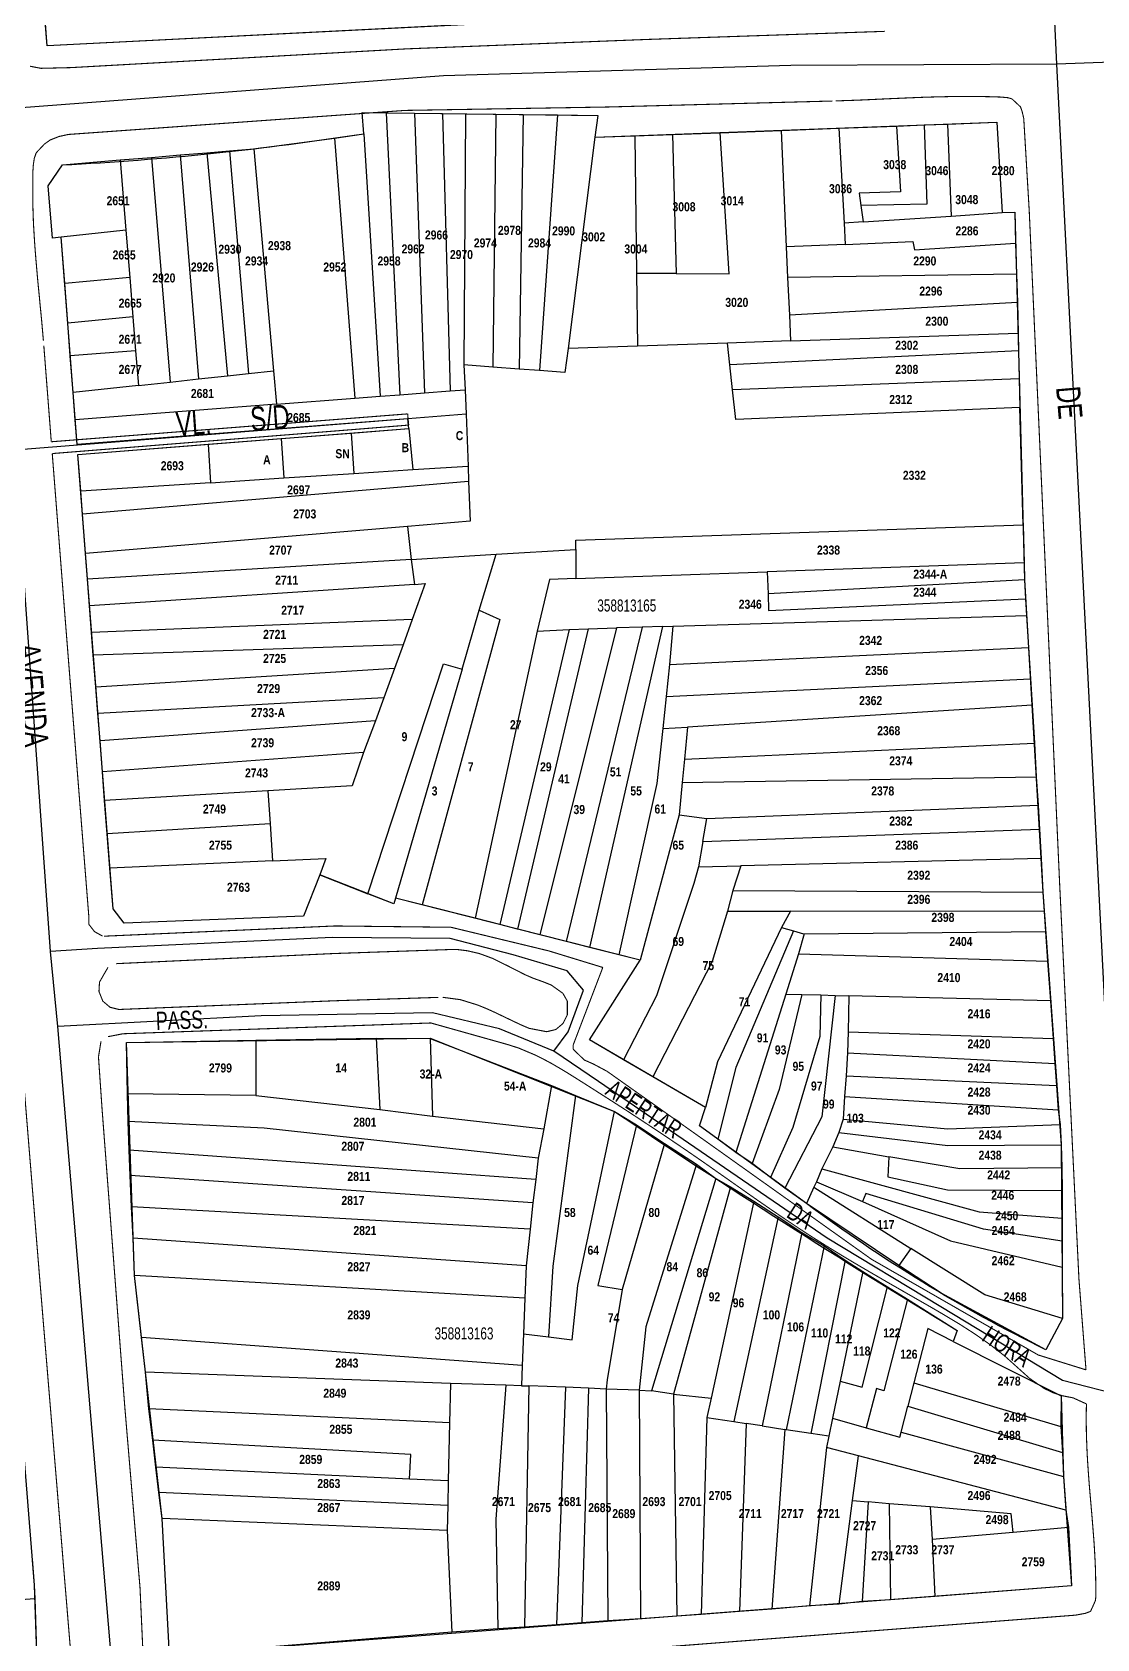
# Model space of a CAD drawing. Extents: x 201676 to 203188, y 4837754 to 4839005.
# Drawn here: x 202621 to 202797.9, y 4838306.4 to 4838573.2 of the extents above; entities that cross this region are included whole.
import ezdxf
from ezdxf.enums import TextEntityAlignment as Align

# ---------------------------------------------------------------- set-up
doc = ezdxf.new("R2010")
doc.units = 0
doc.header["$LTSCALE"] = 1.5
doc.header["$MEASUREMENT"] = 0
for name, color, linetype in [('CD-MALHA-LOTES', 40, 'CONTINUOUS'), ('CD_TXT_QUADRA', 7, 'CONTINUOUS'), ('RU-QUADRAS', 210, 'CONTINUOUS'), ('SV-EIXO-RUA-PAV', 20, 'CONTINUOUS'), ('SV-RUA-PAVIM-S-GUIA-C-GUIA', 7, 'CONTINUOUS'), ('SV-TXT-RUA-N-PAV-S-GUIA-C-GUIA', 7, 'CONTINUOUS'), ('SV-TXT-RUA-PAV-S-GUIA-C-GUIA', 7, 'CONTINUOUS'), ('Th_NmrPort', 7, 'CONTINUOUS')]:
    doc.layers.add(name, color=color, linetype=linetype)
doc.styles.add('ARIAL', font='ARIAL.TTF')
doc.styles.get("Standard").update_dxf_attribs({"font": 'swisscbo.ttf'})

msp = doc.modelspace()

# ---------------------------------------------------------------- linework, layer by layer
at = {"layer": 'CD-MALHA-LOTES', "linetype": 'Continuous'}
for p, q in [((202623.55, 4838570.91), (202619.06, 4838628.12)), ((202707.45, 4838575.17), (202623.55, 4838570.91)), ((202675.88, 4838559.83), (202679.85, 4838559.78)), ((202676.12, 4838556.34), (202675.88, 4838559.83)), ((202679.85, 4838559.78), (202682.1, 4838512.99)), ((202679.85, 4838559.78), (202684.54, 4838559.73)), ((202684.54, 4838559.73), (202686.23, 4838513.3)), ((202684.54, 4838559.73), (202689.22, 4838559.67)), ((202689.22, 4838559.67), (202690.48, 4838513.63)), ((202689.22, 4838559.67), (202693.03, 4838559.63)), ((202693.03, 4838559.63), (202692.78, 4838517.93)), ((202693.03, 4838559.63), (202698.06, 4838559.57)), ((202698.06, 4838559.57), (202697.57, 4838517.58)), ((202698.06, 4838559.57), (202702.63, 4838559.52)), ((202702.63, 4838559.52), (202701.92, 4838517.25)), ((202702.63, 4838559.52), (202708.29, 4838559.45)), ((202708.29, 4838559.45), (202705.35, 4838517)), ((202708.29, 4838559.45), (202714.99, 4838559.37)), ((202714.99, 4838559.37), (202714.52, 4838555.74)), ((202671.25, 4838555.59), (202676.12, 4838556.34)), ((202676.12, 4838556.34), (202678.84, 4838512.73)), ((202727.42, 4838556.22), (202735.36, 4838556.5)), ((202735.36, 4838556.5), (202745.48, 4838556.89)), ((202736.85, 4838533.05), (202735.36, 4838556.5)), ((202745.48, 4838556.89), (202755.05, 4838557.25)), ((202745.48, 4838556.89), (202746.32, 4838537.54)), ((202755.05, 4838557.25), (202764.64, 4838557.61)), ((202755.05, 4838557.25), (202755.91, 4838541.5)), ((202764.64, 4838557.61), (202769.2, 4838557.78)), ((202764.64, 4838557.61), (202765.3, 4838546.67)), ((202769.2, 4838557.78), (202773.11, 4838557.92)), ((202769.2, 4838557.78), (202769.64, 4838544.61)), ((202773.11, 4838557.92), (202781.3, 4838558.23)), ((202773.11, 4838557.92), (202773.72, 4838542.64)), ((202781.3, 4838558.23), (202782.19, 4838543.24)), ((202653.81, 4838553.48), (202657.87, 4838553.83)), ((202657.87, 4838553.83), (202671.25, 4838555.59)), ((202657.87, 4838553.83), (202661.16, 4838516.98)), ((202671.25, 4838555.59), (202674.64, 4838512.41)), ((202714.52, 4838555.74), (202710.1, 4838520.69)), ((202714.52, 4838555.74), (202721.17, 4838555.98)), ((202721.17, 4838555.98), (202727.42, 4838556.22)), ((202721.17, 4838555.98), (202721.45, 4838533.14)), ((202727.42, 4838556.22), (202728.02, 4838533.1)), ((202623.74, 4838547.7), (202626.09, 4838551.16)), ((202626.09, 4838551.16), (202635.68, 4838551.97)), ((202635.68, 4838551.97), (202640.9, 4838552.4)), ((202635.68, 4838551.97), (202636.62, 4838540.29)), ((202640.9, 4838552.4), (202645.64, 4838552.8)), ((202640.9, 4838552.4), (202643.97, 4838515.1)), ((202645.64, 4838552.8), (202650.09, 4838553.17)), ((202645.64, 4838552.8), (202648.66, 4838515.62)), ((202650.09, 4838553.17), (202653.81, 4838553.48)), ((202650.09, 4838553.17), (202653.52, 4838516.15)), ((202653.81, 4838553.48), (202656.98, 4838516.53)), ((202624.43, 4838539.01), (202623.74, 4838547.7)), ((202765.3, 4838546.67), (202758.44, 4838546.44)), ((202758.44, 4838546.44), (202758.72, 4838544.39)), ((202769.64, 4838544.61), (202758.72, 4838544.39)), ((202758.72, 4838544.39), (202759.07, 4838541.7)), ((202773.72, 4838542.64), (202782.19, 4838543.24)), ((202782.19, 4838543.24), (202784.28, 4838543.32)), ((202784.28, 4838543.32), (202784.41, 4838538.15)), ((202636.62, 4838540.29), (202625.86, 4838539.16)), ((202636.62, 4838540.29), (202637.26, 4838532.46)), ((202759.07, 4838541.7), (202755.91, 4838541.5)), ((202755.91, 4838541.5), (202756.09, 4838537.95)), ((202759.07, 4838541.7), (202773.72, 4838542.64)), ((202625.86, 4838539.16), (202624.43, 4838539.01)), ((202626.46, 4838531.44), (202625.86, 4838539.16)), ((202756.09, 4838537.95), (202746.32, 4838537.54)), ((202756.09, 4838537.95), (202767.36, 4838538.43)), ((202767.36, 4838538.43), (202767.59, 4838537.06)), ((202767.59, 4838537.06), (202784.41, 4838538.15)), ((202784.41, 4838538.15), (202784.54, 4838533)), ((202746.32, 4838537.54), (202746.53, 4838532.48)), ((202637.26, 4838532.46), (202626.46, 4838531.44)), ((202637.26, 4838532.46), (202637.78, 4838525.92)), ((202721.45, 4838533.14), (202721.62, 4838521.08)), ((202728.02, 4838533.1), (202721.45, 4838533.14)), ((202728.02, 4838533.1), (202736.85, 4838533.05)), ((202784.54, 4838533), (202746.53, 4838532.48)), ((202746.53, 4838532.48), (202746.83, 4838526.22)), ((202784.54, 4838533), (202784.7, 4838528.29)), ((202626.97, 4838524.87), (202626.46, 4838531.44)), ((202784.7, 4838528.29), (202746.83, 4838526.22)), ((202784.7, 4838528.29), (202784.82, 4838523.22)), ((202637.78, 4838525.92), (202626.97, 4838524.87)), ((202627.39, 4838519.47), (202626.97, 4838524.87)), ((202637.78, 4838525.92), (202638.24, 4838520.3)), ((202746.83, 4838526.22), (202746.99, 4838521.94)), ((202746.99, 4838521.94), (202736.55, 4838521.57)), ((202746.99, 4838521.94), (202784.82, 4838523.22)), ((202784.82, 4838523.22), (202784.88, 4838520.27)), ((202638.24, 4838520.3), (202627.39, 4838519.47)), ((202627.89, 4838513.35), (202627.39, 4838519.47)), ((202638.24, 4838520.3), (202638.73, 4838514.53)), ((202710.1, 4838520.69), (202709.51, 4838516.69)), ((202721.62, 4838521.08), (202710.1, 4838520.69)), ((202736.55, 4838521.57), (202721.62, 4838521.08)), ((202736.94, 4838517.96), (202736.55, 4838521.57)), ((202784.88, 4838520.27), (202736.94, 4838517.96)), ((202784.88, 4838520.27), (202785.01, 4838515.63)), ((202653.52, 4838516.15), (202656.98, 4838516.53)), ((202656.98, 4838516.53), (202661.16, 4838516.98)), ((202661.16, 4838516.98), (202661.65, 4838511.4)), ((202692.78, 4838517.93), (202692.98, 4838513.83)), ((202697.57, 4838517.58), (202692.78, 4838517.93)), ((202701.92, 4838517.25), (202697.57, 4838517.58)), ((202705.35, 4838517), (202701.92, 4838517.25)), ((202709.51, 4838516.69), (202705.35, 4838517)), ((202737.39, 4838513.82), (202736.94, 4838517.96)), ((202638.73, 4838514.53), (202627.89, 4838513.35)), ((202638.73, 4838514.53), (202643.97, 4838515.1)), ((202643.97, 4838515.1), (202648.66, 4838515.62)), ((202648.66, 4838515.62), (202653.52, 4838516.15)), ((202686.23, 4838513.3), (202690.48, 4838513.63)), ((202690.48, 4838513.63), (202692.98, 4838513.83)), ((202692.98, 4838513.83), (202693.15, 4838509.77)), ((202785.01, 4838515.63), (202737.39, 4838513.82)), ((202737.93, 4838508.9), (202737.39, 4838513.82)), ((202785.01, 4838515.63), (202785.13, 4838510.89)), ((202628.21, 4838508.82), (202627.89, 4838513.35)), ((202661.65, 4838511.4), (202628.21, 4838508.82)), ((202661.65, 4838511.4), (202674.64, 4838512.41)), ((202674.64, 4838512.41), (202678.84, 4838512.73)), ((202678.84, 4838512.73), (202682.1, 4838512.99)), ((202682.1, 4838512.99), (202686.23, 4838513.3)), ((202628.52, 4838504.71), (202628.21, 4838508.82)), ((202683.48, 4838509.01), (202628.52, 4838504.71)), ((202693.15, 4838509.77), (202683.48, 4838509.01)), ((202683.64, 4838507.38), (202683.48, 4838509.01)), ((202693.15, 4838509.77), (202693.46, 4838501.15)), ((202785.13, 4838510.89), (202737.93, 4838508.9)), ((202785.65, 4838491.4), (202785.13, 4838510.89)), ((202650.29, 4838504.77), (202662.4, 4838505.72)), ((202662.4, 4838505.72), (202674.06, 4838506.63)), ((202662.4, 4838505.72), (202662.88, 4838499.17)), ((202674.06, 4838506.63), (202683.64, 4838507.38)), ((202674.06, 4838506.63), (202674.47, 4838499.92)), ((202683.64, 4838507.38), (202684.28, 4838500.56)), ((202628.65, 4838503.09), (202650.29, 4838504.77)), ((202629.12, 4838496.98), (202628.65, 4838503.09)), ((202650.29, 4838504.77), (202650.66, 4838498.38)), ((202674.47, 4838499.92), (202684.28, 4838500.56)), ((202684.28, 4838500.56), (202693.46, 4838501.15)), ((202693.46, 4838501.15), (202693.52, 4838498.56)), ((202650.66, 4838498.38), (202629.12, 4838496.98)), ((202693.52, 4838498.56), (202629.42, 4838493.16)), ((202650.66, 4838498.38), (202662.88, 4838499.17)), ((202662.88, 4838499.17), (202674.47, 4838499.92)), ((202693.52, 4838498.56), (202693.82, 4838492)), ((202629.42, 4838493.16), (202629.12, 4838496.98)), ((202629.93, 4838486.63), (202629.42, 4838493.16)), ((202683.39, 4838491.13), (202629.93, 4838486.63)), ((202693.82, 4838492), (202683.39, 4838491.13)), ((202683.39, 4838491.13), (202684.01, 4838485.63)), ((202711.35, 4838488.84), (202785.65, 4838491.4)), ((202785.65, 4838491.4), (202785.81, 4838485.07)), ((202698.15, 4838486.5), (202711.38, 4838487.31)), ((202711.38, 4838487.31), (202711.35, 4838488.84)), ((202711.38, 4838487.31), (202711.36, 4838482.45)), ((202630.25, 4838482.34), (202629.93, 4838486.63)), ((202684.01, 4838485.63), (202630.25, 4838482.34)), ((202684.01, 4838485.63), (202698.15, 4838486.5)), ((202684.01, 4838485.63), (202684.56, 4838481.47)), ((202695.33, 4838477.21), (202698.15, 4838486.5)), ((202785.81, 4838485.07), (202743.16, 4838483.57)), ((202785.81, 4838485.07), (202785.88, 4838482.26)), ((202630.59, 4838477.93), (202630.25, 4838482.34)), ((202686.36, 4838481.62), (202684.16, 4838475.66)), ((202684.56, 4838481.47), (202686.36, 4838481.62)), ((202707.01, 4838482.3), (202704.96, 4838473.73)), ((202711.36, 4838482.45), (202707.01, 4838482.3)), ((202711.36, 4838482.45), (202743.16, 4838483.57)), ((202743.16, 4838483.57), (202743.29, 4838479.95)), ((202785.88, 4838482.26), (202743.29, 4838479.95)), ((202785.88, 4838482.26), (202786.06, 4838479.1)), ((202684.56, 4838481.47), (202630.59, 4838477.93)), ((202743.29, 4838479.95), (202743.38, 4838477.16)), ((202743.38, 4838477.16), (202786.06, 4838479.1)), ((202786.06, 4838479.1), (202786.24, 4838476.31)), ((202630.89, 4838473.51), (202630.59, 4838477.93)), ((202692.49, 4838467.43), (202695.33, 4838477.21)), ((202695.33, 4838477.21), (202698.75, 4838475.64)), ((202727.48, 4838474.57), (202786.24, 4838476.31)), ((202786.24, 4838476.31), (202786.55, 4838471.04)), ((202684.16, 4838475.66), (202630.89, 4838473.51)), ((202684.16, 4838475.66), (202682.66, 4838471.47)), ((202698.75, 4838475.64), (202685.86, 4838428.28)), ((202704.96, 4838473.73), (202694.66, 4838426.05)), ((202710.24, 4838473.99), (202698.72, 4838425.01)), ((202713.4, 4838474.1), (202701.69, 4838424.26)), ((202704.96, 4838473.73), (202710.24, 4838473.99)), ((202718.12, 4838474.26), (202705.38, 4838423.32)), ((202722.4, 4838474.4), (202709.75, 4838422.21)), ((202710.24, 4838473.99), (202713.4, 4838474.1)), ((202713.4, 4838474.1), (202718.12, 4838474.26)), ((202725.76, 4838474.51), (202713.62, 4838421.22)), ((202722.4, 4838474.4), (202718.12, 4838474.26)), ((202725.76, 4838474.51), (202722.4, 4838474.4)), ((202725.76, 4838474.51), (202727.48, 4838474.57)), ((202727.48, 4838474.57), (202726.9, 4838468.22)), ((202631.21, 4838469.76), (202630.89, 4838473.51)), ((202682.66, 4838471.47), (202631.21, 4838469.76)), ((202682.66, 4838471.47), (202681.22, 4838467.51)), ((202726.9, 4838468.22), (202786.55, 4838471.04)), ((202786.55, 4838471.04), (202786.87, 4838465.83)), ((202631.62, 4838464.42), (202631.21, 4838469.76)), ((202676.8, 4838430.12), (202689.38, 4838468.32)), ((202689.38, 4838468.32), (202692.49, 4838467.43)), ((202681.22, 4838467.51), (202631.62, 4838464.42)), ((202681.22, 4838467.51), (202679.47, 4838462.67)), ((202692.49, 4838467.43), (202681.43, 4838429.4)), ((202726.9, 4838468.22), (202726.36, 4838462.88)), ((202726.36, 4838462.88), (202786.87, 4838465.83)), ((202786.87, 4838465.83), (202787.15, 4838461.46)), ((202631.95, 4838460.05), (202631.62, 4838464.42)), ((202679.47, 4838462.67), (202631.95, 4838460.05)), ((202679.47, 4838462.67), (202678.11, 4838458.86)), ((202726.36, 4838462.88), (202725.83, 4838457.58)), ((202787.15, 4838461.46), (202729.93, 4838457.78)), ((202787.15, 4838461.46), (202787.52, 4838455.12)), ((202632.33, 4838455.51), (202631.95, 4838460.05)), ((202678.11, 4838458.86), (202632.33, 4838455.51)), ((202678.11, 4838458.86), (202676.08, 4838453.59)), ((202725.83, 4838457.58), (202724.82, 4838448.42)), ((202725.83, 4838457.58), (202729.93, 4838457.78)), ((202729.93, 4838457.78), (202729.4, 4838452.47)), ((202632.72, 4838450.38), (202632.33, 4838455.51)), ((202729.4, 4838452.47), (202787.52, 4838455.12)), ((202787.52, 4838455.12), (202787.83, 4838449.56)), ((202676.08, 4838453.59), (202632.72, 4838450.38)), ((202676.08, 4838453.59), (202674.2, 4838448.05)), ((202729.4, 4838452.47), (202729.01, 4838448.58)), ((202633.07, 4838445.62), (202632.72, 4838450.38)), ((202729.01, 4838448.58), (202787.83, 4838449.56)), ((202787.83, 4838449.56), (202788.14, 4838444.82)), ((202660.22, 4838447.2), (202633.07, 4838445.62)), ((202674.2, 4838448.05), (202660.22, 4838447.2)), ((202660.22, 4838447.2), (202660.59, 4838441.72)), ((202724.82, 4838448.42), (202718.5, 4838419.99)), ((202729.01, 4838448.58), (202728.54, 4838443.22)), ((202633.52, 4838440.08), (202633.07, 4838445.62)), ((202733.11, 4838442.61), (202788.14, 4838444.82)), ((202788.14, 4838444.82), (202788.39, 4838440.85)), ((202660.59, 4838441.72), (202633.52, 4838440.08)), ((202660.59, 4838441.72), (202660.99, 4838435.58)), ((202728.54, 4838443.22), (202722.05, 4838419.09)), ((202728.54, 4838443.22), (202733.11, 4838442.61)), ((202732.48, 4838438.82), (202733.11, 4838442.61)), ((202633.93, 4838434.39), (202633.52, 4838440.08)), ((202732.48, 4838438.82), (202788.39, 4838440.85)), ((202788.39, 4838440.85), (202788.67, 4838435.96)), ((202732.48, 4838438.82), (202731.72, 4838434.58)), ((202660.99, 4838435.58), (202633.93, 4838434.39)), ((202634.49, 4838427.6), (202633.93, 4838434.39)), ((202660.99, 4838435.58), (202669.85, 4838435.97)), ((202669.85, 4838435.97), (202668.85, 4838433.26)), ((202731.72, 4838434.58), (202730.94, 4838431.83)), ((202731.72, 4838434.58), (202738.79, 4838434.75)), ((202738.79, 4838434.75), (202737.44, 4838430.66)), ((202788.67, 4838435.96), (202738.79, 4838434.75)), ((202788.67, 4838435.96), (202788.93, 4838430.4)), ((202668.85, 4838433.26), (202666.12, 4838426.42)), ((202668.85, 4838433.26), (202676.8, 4838430.12)), ((202730.94, 4838431.83), (202724.77, 4838413.18)), ((202681.15, 4838428.44), (202676.8, 4838430.12)), ((202681.43, 4838429.4), (202681.15, 4838428.44)), ((202685.86, 4838428.28), (202681.43, 4838429.4)), ((202694.66, 4838426.05), (202685.86, 4838428.28)), ((202737.44, 4838430.66), (202736.54, 4838427.26)), ((202737.44, 4838430.66), (202788.93, 4838430.4)), ((202788.93, 4838430.4), (202789.15, 4838427.17)), ((202636.35, 4838425.22), (202634.49, 4838427.6)), ((202666.12, 4838426.42), (202636.35, 4838425.22)), ((202698.72, 4838425.01), (202694.66, 4838426.05)), ((202736.54, 4838427.26), (202734.03, 4838418.9)), ((202736.54, 4838427.26), (202747.02, 4838427.24)), ((202747.02, 4838427.24), (202745.54, 4838424.51)), ((202789.15, 4838427.17), (202747.02, 4838427.24)), ((202789.15, 4838427.17), (202789.37, 4838423.84)), ((202701.69, 4838424.26), (202698.72, 4838425.01)), ((202705.38, 4838423.32), (202701.69, 4838424.26)), ((202709.75, 4838422.21), (202705.38, 4838423.32)), ((202745.54, 4838424.51), (202734.88, 4838402.2)), ((202747.49, 4838423.96), (202737.92, 4838401.29)), ((202745.54, 4838424.51), (202747.49, 4838423.96)), ((202747.49, 4838423.96), (202749.16, 4838423.49)), ((202749.29, 4838423.46), (202748.35, 4838420.15)), ((202749.16, 4838423.49), (202749.29, 4838423.46)), ((202749.29, 4838423.46), (202789.37, 4838423.84)), ((202789.37, 4838423.84), (202789.7, 4838418.93)), ((202713.62, 4838421.22), (202709.75, 4838422.21)), ((202718.5, 4838419.99), (202713.62, 4838421.22)), ((202713.62, 4838405.86), (202722.05, 4838419.09)), ((202722.05, 4838419.09), (202718.5, 4838419.99)), ((202734.03, 4838418.9), (202724.17, 4838399.73)), ((202748.35, 4838420.15), (202746.23, 4838413.47)), ((202748.35, 4838420.15), (202789.7, 4838418.93)), ((202789.7, 4838418.93), (202790.19, 4838412.34)), ((202724.77, 4838413.18), (202719.3, 4838402.56)), ((202746.23, 4838413.47), (202737.93, 4838387.19)), ((202748.88, 4838413.41), (202745.12, 4838397.63)), ((202746.23, 4838413.47), (202748.88, 4838413.41)), ((202748.88, 4838413.41), (202752.07, 4838413.32)), ((202752.07, 4838413.32), (202751.87, 4838406.44)), ((202752.07, 4838413.32), (202754.46, 4838413.24)), ((202754.46, 4838413.24), (202752.21, 4838393.06)), ((202754.46, 4838413.24), (202756.73, 4838413.2)), ((202756.73, 4838413.2), (202756.58, 4838407.22)), ((202790.19, 4838412.34), (202756.73, 4838413.2)), ((202790.19, 4838412.34), (202790.67, 4838406.1)), ((202756.58, 4838407.22), (202756.5, 4838403.69)), ((202756.58, 4838407.22), (202790.67, 4838406.1)), ((202636.73, 4838405.43), (202658.2, 4838405.8)), ((202636.91, 4838396.93), (202636.73, 4838405.43)), ((202658.2, 4838405.8), (202678.18, 4838406.12)), ((202658.2, 4838405.8), (202658.2, 4838396.6)), ((202678.18, 4838406.12), (202678.78, 4838394.31)), ((202678.18, 4838406.12), (202687.15, 4838406.11)), ((202687.15, 4838406.11), (202687.57, 4838393.22)), ((202687.15, 4838406.11), (202707.3, 4838398.27)), ((202719.3, 4838402.56), (202713.62, 4838405.86)), ((202751.87, 4838406.44), (202747.41, 4838391.34)), ((202790.67, 4838406.1), (202790.9, 4838401.96)), ((202724.17, 4838399.73), (202719.3, 4838402.56)), ((202734.88, 4838402.2), (202732.88, 4838394.66)), ((202756.5, 4838403.69), (202756.24, 4838399.92)), ((202756.5, 4838403.69), (202790.9, 4838401.96)), ((202790.9, 4838401.96), (202791.21, 4838398.29)), ((202732.88, 4838394.66), (202724.17, 4838399.73)), ((202737.92, 4838401.29), (202734.97, 4838389.35)), ((202756.24, 4838399.92), (202756.01, 4838396.46)), ((202756.24, 4838399.92), (202791.21, 4838398.29)), ((202658.2, 4838396.6), (202636.91, 4838396.93)), ((202637.02, 4838392.31), (202636.91, 4838396.93)), ((202658.2, 4838396.6), (202678.78, 4838394.31)), ((202707.3, 4838398.27), (202706.06, 4838391.07)), ((202707.3, 4838398.27), (202711.31, 4838396.63)), ((202711.31, 4838396.63), (202707.55, 4838368.3)), ((202711.31, 4838396.63), (202717.79, 4838393.98)), ((202745.12, 4838397.63), (202740.65, 4838385.31)), ((202756.01, 4838396.46), (202755.76, 4838392.67)), ((202756.01, 4838396.46), (202791.47, 4838394.25)), ((202791.21, 4838398.29), (202791.47, 4838394.25)), ((202678.78, 4838394.31), (202687.57, 4838393.22)), ((202711.67, 4838365.09), (202717.79, 4838393.98)), ((202717.79, 4838393.98), (202721.42, 4838391.74)), ((202731.91, 4838391.59), (202732.88, 4838394.66)), ((202791.47, 4838394.25), (202791.79, 4838391.82)), ((202659.57, 4838391.22), (202637.02, 4838392.31)), ((202637.17, 4838387.54), (202637.02, 4838392.31)), ((202705.12, 4838386.21), (202659.57, 4838391.22)), ((202687.57, 4838393.22), (202706.06, 4838391.07)), ((202706.06, 4838391.07), (202705.12, 4838386.21)), ((202721.42, 4838391.74), (202715.03, 4838365.09)), ((202721.42, 4838391.74), (202726.07, 4838388.68)), ((202734.97, 4838389.35), (202731.91, 4838391.59)), ((202747.41, 4838391.34), (202743.72, 4838383.02)), ((202752.21, 4838393.06), (202746.1, 4838381.24)), ((202755.76, 4838392.67), (202755.04, 4838390.46)), ((202755.76, 4838392.67), (202773.16, 4838391.11)), ((202773.16, 4838391.11), (202791.79, 4838391.82)), ((202791.79, 4838391.82), (202792, 4838388.42)), ((202726.07, 4838388.68), (202719.03, 4838364.4)), ((202726.07, 4838388.68), (202731.42, 4838385.23)), ((202737.93, 4838387.19), (202734.97, 4838389.35)), ((202755.04, 4838390.46), (202754.03, 4838388.09)), ((202755.04, 4838390.46), (202773.13, 4838388.34)), ((202773.13, 4838388.34), (202792, 4838388.42)), ((202792, 4838388.42), (202792.1, 4838384.59)), ((202704.69, 4838382.67), (202637.17, 4838387.54)), ((202637.35, 4838383.37), (202637.17, 4838387.54)), ((202705.12, 4838386.21), (202704.69, 4838382.67)), ((202740.65, 4838385.31), (202737.93, 4838387.19)), ((202754.03, 4838388.09), (202752.2, 4838384.47)), ((202754.03, 4838388.09), (202763.36, 4838386.47)), ((202763.36, 4838386.47), (202763.21, 4838383.14)), ((202775.15, 4838384.43), (202763.36, 4838386.47)), ((202704.2, 4838378.81), (202637.35, 4838383.37)), ((202637.58, 4838378.15), (202637.35, 4838383.37)), ((202731.42, 4838385.23), (202722.97, 4838358.22)), ((202731.42, 4838385.23), (202734.61, 4838382.85)), ((202743.72, 4838383.02), (202740.65, 4838385.31)), ((202746.1, 4838381.24), (202743.72, 4838383.02)), ((202752.2, 4838384.47), (202751.32, 4838382.3)), ((202752.2, 4838384.47), (202778.33, 4838377.31)), ((202763.21, 4838383.14), (202773.12, 4838380.97)), ((202792.1, 4838384.59), (202775.15, 4838384.43)), ((202792.1, 4838384.59), (202792.13, 4838380.84)), ((202704.69, 4838382.67), (202704.2, 4838378.81)), ((202734.61, 4838382.85), (202723.92, 4838347.57)), ((202737.03, 4838381.48), (202727.59, 4838347.05)), ((202734.61, 4838382.85), (202737.03, 4838381.48)), ((202737.03, 4838381.48), (202740.93, 4838379.06)), ((202749.66, 4838378.68), (202746.1, 4838381.24)), ((202750.9, 4838381.38), (202749.66, 4838378.68)), ((202751.32, 4838382.3), (202750.9, 4838381.38)), ((202750.9, 4838381.38), (202766.99, 4838371.2)), ((202751.32, 4838382.3), (202758.97, 4838379.02)), ((202759.52, 4838380.36), (202758.97, 4838379.02)), ((202779.07, 4838374.44), (202759.52, 4838380.36)), ((202773.12, 4838380.97), (202792.13, 4838380.84)), ((202792.13, 4838380.84), (202792.12, 4838376.28)), ((202703.76, 4838374.43), (202637.58, 4838378.15)), ((202637.82, 4838372.95), (202637.58, 4838378.15)), ((202704.2, 4838378.81), (202703.76, 4838374.43)), ((202740.93, 4838379.06), (202733.84, 4838346.36)), ((202740.93, 4838379.06), (202744.94, 4838376.46)), ((202765.01, 4838368.41), (202749.66, 4838378.68)), ((202758.97, 4838379.02), (202773.58, 4838372.49)), ((202744.94, 4838376.46), (202737.62, 4838342.47)), ((202744.94, 4838376.46), (202748.91, 4838373.89)), ((202778.33, 4838377.31), (202792.12, 4838376.28)), ((202792.12, 4838376.28), (202792.15, 4838372.42)), ((202703.12, 4838368.34), (202637.82, 4838372.95)), ((202638.05, 4838366.74), (202637.82, 4838372.95)), ((202703.76, 4838374.43), (202703.12, 4838368.34)), ((202748.91, 4838373.89), (202742.3, 4838341.75)), ((202748.91, 4838373.89), (202752.59, 4838371.66)), ((202773.58, 4838372.49), (202792.13, 4838368.11)), ((202792.15, 4838372.42), (202779.07, 4838374.44)), ((202792.15, 4838372.42), (202792.13, 4838368.11)), ((202752.59, 4838371.66), (202746.32, 4838341.12)), ((202752.59, 4838371.66), (202756.11, 4838369.26)), ((202766.99, 4838371.2), (202765.01, 4838368.41)), ((202779.3, 4838363.54), (202766.99, 4838371.2)), ((202703.12, 4838368.34), (202702.9, 4838362.99)), ((202707.55, 4838368.3), (202706.83, 4838356.55)), ((202756.11, 4838369.26), (202750.38, 4838340.49)), ((202759.04, 4838367.38), (202755.26, 4838349.2)), ((202756.11, 4838369.26), (202759.04, 4838367.38)), ((202759.04, 4838367.38), (202763.15, 4838364.86)), ((202772.03, 4838363.8), (202765.01, 4838368.41)), ((202792.13, 4838368.11), (202792.19, 4838359.59)), ((202702.9, 4838362.99), (202638.05, 4838366.74)), ((202639.2, 4838356.44), (202638.05, 4838366.74)), ((202710.76, 4838356.08), (202711.67, 4838365.09)), ((202715.03, 4838365.09), (202719.03, 4838364.4)), ((202719.03, 4838364.4), (202716.54, 4838349.39)), ((202758.91, 4838348.2), (202763.15, 4838364.86)), ((202763.15, 4838364.86), (202766.44, 4838362.79)), ((202702.9, 4838362.99), (202702.68, 4838357.04)), ((202766.44, 4838362.79), (202762.51, 4838347.61)), ((202766.44, 4838362.79), (202774.72, 4838357.61)), ((202789.41, 4838354.41), (202772.03, 4838363.8)), ((202792.19, 4838359.59), (202779.3, 4838363.54)), ((202792.19, 4838359.59), (202789.41, 4838354.41)), ((202702.43, 4838351.81), (202639.2, 4838356.44)), ((202639.87, 4838350.7), (202639.2, 4838356.44)), ((202702.68, 4838357.04), (202702.43, 4838351.81)), ((202702.68, 4838357.04), (202706.83, 4838356.55)), ((202706.83, 4838356.55), (202710.76, 4838356.08)), ((202722.97, 4838358.22), (202721.88, 4838347.68)), ((202769.84, 4838357.91), (202767.49, 4838348.91)), ((202774.03, 4838355.8), (202769.84, 4838357.91)), ((202774.72, 4838357.61), (202774.03, 4838355.8)), ((202774.03, 4838355.8), (202791.97, 4838346.76)), ((202702.43, 4838351.81), (202702.34, 4838348.43)), ((202690.56, 4838348.82), (202639.87, 4838350.7)), ((202640.45, 4838344.59), (202639.87, 4838350.7)), ((202690.56, 4838348.82), (202690.4, 4838342.27)), ((202699.71, 4838348.51), (202690.56, 4838348.82)), ((202699.71, 4838348.51), (202698.09, 4838326.3)), ((202702.34, 4838348.43), (202699.71, 4838348.51)), ((202702.34, 4838348.43), (202703.53, 4838348.4)), ((202703.53, 4838348.4), (202702.86, 4838308.33)), ((202709.62, 4838348.17), (202703.53, 4838348.4)), ((202709.62, 4838348.17), (202708.13, 4838308.73)), ((202713.44, 4838348.02), (202709.62, 4838348.17)), ((202716.54, 4838349.39), (202716.39, 4838347.89)), ((202755.26, 4838349.2), (202753.98, 4838343.03)), ((202755.26, 4838349.2), (202758.91, 4838348.2)), ((202767.49, 4838348.91), (202766.5, 4838345.04)), ((202767.49, 4838348.91), (202791.92, 4838341.66)), ((202713.44, 4838348.02), (202712.35, 4838309.05)), ((202716.39, 4838347.89), (202713.44, 4838348.02)), ((202716.39, 4838347.89), (202716.68, 4838309.38)), ((202721.88, 4838347.68), (202716.39, 4838347.89)), ((202721.88, 4838347.68), (202722.09, 4838309.74)), ((202721.88, 4838347.68), (202723.92, 4838347.57)), ((202727.59, 4838347.05), (202723.92, 4838347.57)), ((202727.59, 4838347.05), (202728.12, 4838310.19)), ((202727.59, 4838347.05), (202733.84, 4838346.36)), ((202733.84, 4838346.36), (202733.1, 4838343.17)), ((202761.29, 4838347.99), (202759.58, 4838341.47)), ((202762.51, 4838347.61), (202761.29, 4838347.99)), ((202791.97, 4838346.76), (202791.92, 4838341.66)), ((202690.4, 4838342.27), (202640.45, 4838344.59)), ((202641.09, 4838339.4), (202640.45, 4838344.59)), ((202733.1, 4838343.17), (202732.19, 4838310.46)), ((202733.1, 4838343.17), (202737.62, 4838342.47)), ((202753.98, 4838343.03), (202753.36, 4838340.05)), ((202753.98, 4838343.03), (202759.58, 4838341.47)), ((202765.39, 4838340.75), (202766.5, 4838345.04)), ((202766.5, 4838345.04), (202792.19, 4838337.34)), ((202690.4, 4838342.27), (202690.16, 4838332.62)), ((202737.62, 4838342.47), (202739.65, 4838342.16)), ((202739.65, 4838342.16), (202738.56, 4838310.96)), ((202742.3, 4838341.75), (202739.65, 4838342.16)), ((202742.3, 4838341.75), (202746.06, 4838341.16)), ((202746.06, 4838341.16), (202743.89, 4838311.36)), ((202746.32, 4838341.12), (202746.06, 4838341.16)), ((202750.38, 4838340.49), (202746.32, 4838341.12)), ((202753.36, 4838340.05), (202750.38, 4838340.49)), ((202759.58, 4838341.47), (202765.17, 4838339.89)), ((202765.17, 4838339.89), (202765.39, 4838340.75)), ((202765.39, 4838340.75), (202792.35, 4838333.36)), ((202791.92, 4838341.66), (202792.19, 4838337.34)), ((202683.97, 4838337.04), (202641.09, 4838339.4)), ((202641.59, 4838334.93), (202641.09, 4838339.4)), ((202752.97, 4838338.17), (202750.15, 4838311.91)), ((202753.36, 4838340.05), (202752.97, 4838338.17)), ((202758.3, 4838336.8), (202752.97, 4838338.17)), ((202683.73, 4838332.92), (202641.59, 4838334.93)), ((202642.09, 4838330.69), (202641.59, 4838334.93)), ((202683.73, 4838332.92), (202683.97, 4838337.04)), ((202757.34, 4838329.37), (202758.3, 4838336.8)), ((202792.77, 4838327.77), (202758.3, 4838336.8)), ((202792.19, 4838337.34), (202792.35, 4838333.36)), ((202690.16, 4838332.62), (202683.73, 4838332.92)), ((202690.16, 4838332.62), (202690.08, 4838328.57)), ((202792.35, 4838333.36), (202792.77, 4838327.77)), ((202690.08, 4838328.57), (202642.09, 4838330.69)), ((202642.63, 4838326.41), (202642.09, 4838330.69)), ((202690.08, 4838328.57), (202689.98, 4838324.42)), ((202755.1, 4838312.19), (202757.34, 4838329.37)), ((202757.34, 4838329.37), (202759.94, 4838329.16)), ((202759.94, 4838329.16), (202758.93, 4838312.58)), ((202763.4, 4838328.83), (202759.94, 4838329.16)), ((202770.22, 4838328.33), (202763.4, 4838328.83)), ((202763.4, 4838328.83), (202763.62, 4838312.91)), ((202783.69, 4838327.17), (202770.22, 4838328.33)), ((202770.22, 4838328.33), (202770.53, 4838322.9)), ((202784.02, 4838324.08), (202783.69, 4838327.17)), ((202792.77, 4838327.77), (202793.18, 4838324.89)), ((202689.98, 4838324.42), (202642.63, 4838326.41)), ((202643.88, 4838303.72), (202642.63, 4838326.41)), ((202689.98, 4838324.42), (202690.77, 4838307.49)), ((202698.09, 4838326.3), (202698.4, 4838308.05)), ((202793.18, 4838324.89), (202784.02, 4838324.08)), ((202793.18, 4838324.89), (202793.69, 4838315.21)), ((202784.02, 4838324.08), (202770.53, 4838322.9)), ((202770.53, 4838322.9), (202771, 4838313.46)), ((202621.04, 4838319.61), (202621.4, 4838315.32)), ((202621.4, 4838315.32), (202621.51, 4838313.1)), ((202793.69, 4838315.21), (202771, 4838313.46)), ((202592.65, 4838311.1), (202621.51, 4838313.1)), ((202621.51, 4838313.1), (202621.84, 4838302.32)), ((202738.56, 4838310.96), (202732.19, 4838310.46)), ((202743.89, 4838311.36), (202738.56, 4838310.96)), ((202750.15, 4838311.91), (202743.89, 4838311.36)), ((202755.1, 4838312.19), (202750.15, 4838311.91)), ((202758.93, 4838312.58), (202755.1, 4838312.19)), ((202763.62, 4838312.91), (202758.93, 4838312.58)), ((202771, 4838313.46), (202763.62, 4838312.91)), ((202702.86, 4838308.33), (202698.4, 4838308.05)), ((202708.13, 4838308.73), (202702.86, 4838308.33)), ((202712.35, 4838309.05), (202708.13, 4838308.73)), ((202716.68, 4838309.38), (202712.35, 4838309.05)), ((202722.09, 4838309.74), (202716.68, 4838309.38)), ((202728.12, 4838310.19), (202722.09, 4838309.74)), ((202732.19, 4838310.46), (202728.12, 4838310.19)), ((202690.77, 4838307.49), (202643.88, 4838303.72)), ((202698.4, 4838308.05), (202690.77, 4838307.49))]:
    msp.add_line(p, q, dxfattribs=at)
at = {"layer": 'RU-QUADRAS', "color": 6, "linetype": 'Continuous'}
for points in [[(202616.01, 4838663.78), (202728.71, 4838670.68), (202728.59, 4838672.79), (202776.45, 4838674.62), (202776.92, 4838646.51), (202744.71, 4838644.34), (202744.81, 4838640.66), (202744.96, 4838636.84), (202777.3, 4838638.54), (202777.62, 4838623.45), (202778.26, 4838623.64), (202779.89, 4838597.85), (202778.21, 4838597.82, 0.040532), (202779.69, 4838578.84), (202623.55, 4838570.91)], [(202623.74, 4838547.7), (202626.09, 4838551.16, 0.026435), (202676.12, 4838556.34), (202675.88, 4838559.83), (202714.99, 4838559.37), (202714.52, 4838555.74), (202781.3, 4838558.23), (202782.19, 4838543.24), (202784.28, 4838543.32), (202785.88, 4838482.26), (202788.93, 4838430.4), (202792, 4838388.42), (202792.19, 4838359.59), (202789.41, 4838354.41, -0.045844), (202749.66, 4838378.68), (202731.91, 4838391.59), (202732.88, 4838394.66), (202713.62, 4838405.86), (202722.05, 4838419.09), (202681.43, 4838429.4), (202681.15, 4838428.44), (202668.85, 4838433.26), (202666.12, 4838426.42), (202636.35, 4838425.22), (202634.49, 4838427.6), (202628.65, 4838503.09), (202683.64, 4838507.38), (202683.48, 4838509.01), (202628.52, 4838504.71), (202625.86, 4838539.16), (202624.43, 4838539.01)], [(202636.73, 4838405.43), (202687.15, 4838406.17), (202717.79, 4838393.98, 0.011451), (202774.72, 4838357.61), (202774.03, 4838355.8), (202791.97, 4838346.76), (202792.35, 4838333.36), (202793.69, 4838315.21), (202643.88, 4838303.72), (202642.63, 4838326.41), (202638.05, 4838366.74)]]:
    msp.add_lwpolyline(points, format="xyb", close=True, dxfattribs=at)
msp.add_lwpolyline([(202507.91, 4838546.35), (202548.85, 4838550.15), (202549.19, 4838546.35), (202602.35, 4838549.24), (202604.5, 4838547.22), (202608.79, 4838482.6), (202613.24, 4838442.97), (202614.63, 4838399.27), (202621.4, 4838315.32), (202621.84, 4838302.32), (202528.25, 4838295.39), (202532.33, 4838322.77), (202537.11, 4838349.14), (202538, 4838373.62), (202527.53, 4838434.87), (202511.14, 4838522.27)], close=True, dxfattribs=at)
at = {"layer": 'SV-EIXO-RUA-PAV'}
for points in [[(202665.84, 4837885.15), (202655.43, 4838009.97), (202648.56, 4838097.88), (202645.32, 4838147.35), (202645.14, 4838150.17), (202635.33, 4838289.9), (202625.34, 4838408.09), (202624.12, 4838420.52), (202618.17, 4838503.84), (202614.15, 4838560.23), (202605.04, 4838673.59), (202599.43, 4838745.74)], [(202809.5, 4838161.44), (202809.18, 4838167.29), (202803.72, 4838301.55), (202802.53, 4838346.63), (202791.27, 4838567.9), (202785.75, 4838684.36), (202784.76, 4838703.41), (202782.05, 4838745.74)], [(203163.28, 4838582.79), (203161.94, 4838582.73), (203082.2, 4838579.17), (202972.63, 4838574.26), (202863.82, 4838570.55), (202791.27, 4838567.9), (202747.07, 4838567.66), (202689.38, 4838565.97), (202614.15, 4838560.23)], [(202618.17, 4838503.84), (202683.5, 4838509.03)], [(202707.71, 4838404), (202710.08, 4838407.18), (202712.61, 4838414.1), (202709.91, 4838417.31), (202700.96, 4838420.01), (202690.49, 4838422.72), (202670.9, 4838422.89), (202631.88, 4838421.03), (202624.12, 4838420.52)], [(202802.53, 4838346.63), (202792.17, 4838349.29), (202771.99, 4838361.51), (202753.13, 4838372.93), (202715.15, 4838398.96), (202707.71, 4838404), (202698.68, 4838407.72), (202687.53, 4838410.38), (202659.11, 4838409.85), (202625.34, 4838408.09)]]:
    msp.add_lwpolyline(points, dxfattribs=at)
at = {"layer": 'SV-RUA-PAVIM-S-GUIA-C-GUIA', "const_width": 0.18}
for points in [[(202762.67, 4838573.33), (202723.31, 4838571.99)], [(202683.19, 4838570.42), (202627.54, 4838567.31)], [(202723.31, 4838571.99), (202683.19, 4838570.42)], [(202622.52, 4838567.19), (202620.68, 4838567.54)], [(202627.54, 4838567.31), (202622.52, 4838567.19)], [(202753.98, 4838561.76), (202716.73, 4838560.77)], [(202780.01, 4838562.48), (202777.01, 4838562.53), (202774.02, 4838562.51), (202771.02, 4838562.44), (202769.52, 4838562.4), (202768.02, 4838562.34), (202766.52, 4838562.28), (202765.02, 4838562.21), (202763.52, 4838562.15), (202762.02, 4838562.08), (202760.52, 4838562.01), (202759.02, 4838561.94), (202757.52, 4838561.88), (202756.02, 4838561.83), (202754.52, 4838561.78)], [(202781.91, 4838562.42), (202780.01, 4838562.48)], [(202783.13, 4838562.31), (202781.91, 4838562.42)], [(202783.8, 4838562.12), (202783.13, 4838562.31)], [(202785.22, 4838560.79), (202783.8, 4838562.12)], [(202682.98, 4838560.2), (202627.07, 4838556.21)], [(202716.73, 4838560.77), (202682.98, 4838560.2)], [(202785.5, 4838559.99), (202785.22, 4838560.79)], [(202785.76, 4838558.86), (202785.5, 4838559.99)], [(202786.67, 4838543.53), (202785.76, 4838558.86)], [(202627.07, 4838556.21), (202625.51, 4838555.87)], [(202623.1, 4838554.62), (202621.72, 4838553.16)], [(202624.05, 4838555.29), (202623.1, 4838554.62)], [(202625.51, 4838555.87), (202624.05, 4838555.29)], [(202621.26, 4838551.27), (202621.17, 4838550.01)], [(202621.41, 4838552.24), (202621.26, 4838551.27)], [(202621.72, 4838553.16), (202621.41, 4838552.24)], [(202621.17, 4838550.01), (202621.15, 4838547.41)], [(202621.15, 4838547.41), (202621.17, 4838544.41), (202621.27, 4838541.41), (202621.45, 4838538.42), (202621.56, 4838536.92), (202621.68, 4838535.43), (202621.81, 4838533.93), (202621.94, 4838532.44), (202622.08, 4838530.94), (202622.23, 4838529.45), (202622.37, 4838527.95), (202622.52, 4838526.46), (202622.66, 4838524.96), (202622.79, 4838523.47), (202622.92, 4838521.97)], [(202791.73, 4838431.6), (202786.67, 4838543.53)], [(202622.99, 4838521.14), (202624.23, 4838505.18)], [(202624.23, 4838505.18), (202683.42, 4838509.81)], [(202683.42, 4838509.81), (202683.6, 4838507.95)], [(202662.36, 4838506.25), (202650.25, 4838505.29)], [(202674.02, 4838507.18), (202662.36, 4838506.25)], [(202683.6, 4838507.95), (202674.02, 4838507.18)], [(202650.25, 4838505.29), (202624.39, 4838503.22)], [(202624.39, 4838503.22), (202626.53, 4838475.9)], [(202626.53, 4838475.9), (202630.45, 4838426.56)], [(202614.7, 4838459.68), (202622.26, 4838366.79)], [(202794.93, 4838366.11), (202791.73, 4838431.6)], [(202630.45, 4838426.56), (202630.46, 4838425.06)], [(202630.46, 4838425.06), (202631.42, 4838423.83), (202632.76, 4838423.09)], [(202633, 4838423.08), (202671.39, 4838424.78)], [(202671.39, 4838424.78), (202690.63, 4838424.56)], [(202690.63, 4838424.56), (202706.86, 4838420.64)], [(202635.02, 4838418.52), (202671.16, 4838420.2)], [(202671.16, 4838420.2), (202690.31, 4838420.86)], [(202690.31, 4838420.86), (202691.81, 4838420.85), (202693.34, 4838420.66), (202695.33, 4838420.2), (202697.57, 4838419.38), (202700.23, 4838418.06), (202702.91, 4838416.69), (202704.33, 4838416.08), (202705.87, 4838415.53), (202707.3, 4838414.96), (202709.21, 4838413.59), (202709.95, 4838412.29), (202709.95, 4838410.01), (202709.21, 4838408.57), (202708.03, 4838407.58), (202706.52, 4838407.22), (202703.6, 4838407.78), (202702.18, 4838408.39), (202700.64, 4838409.12), (202699.24, 4838409.79), (202697.84, 4838410.46), (202696.44, 4838411.09), (202695.03, 4838411.66), (202692.19, 4838412.54), (202689.26, 4838412.93)], [(202706.86, 4838420.64), (202715.84, 4838417.89)], [(202635.47, 4838410.91), (202633.99, 4838411.28), (202632.79, 4838412.3), (202632.15, 4838413.9), (202632.24, 4838415.46), (202633.65, 4838417.91)], [(202715.84, 4838417.89), (202710.92, 4838405.02)], [(202671.39, 4838412.36), (202635.47, 4838410.91)], [(202688.51, 4838412.92), (202671.39, 4838412.36)], [(202636.14, 4838406.88), (202633.67, 4838406.4)], [(202687.28, 4838408.67), (202636.14, 4838406.88)], [(202700.03, 4838405.09), (202687.28, 4838408.67)], [(202632.49, 4838405.63), (202632.07, 4838403.04)], [(202796.18, 4838345.41), (202793.96, 4838346.42), (202792.13, 4838346.78), (202790.54, 4838347.31), (202789.14, 4838347.99), (202786.75, 4838349.64), (202784.65, 4838351.53), (202782.55, 4838353.41), (202780.25, 4838355.2), (202777.8, 4838356.92), (202776.54, 4838357.74), (202775.26, 4838358.56), (202773.95, 4838359.35), (202772.64, 4838360.14), (202771.31, 4838360.92), (202769.98, 4838361.69), (202768.65, 4838362.45), (202767.14, 4838363.31), (202765.82, 4838364.07), (202764.51, 4838364.82), (202763.2, 4838365.57), (202761.9, 4838366.33), (202760.6, 4838367.08), (202758.02, 4838368.59), (202755.46, 4838370.12), (202752.92, 4838371.68), (202750.4, 4838373.27), (202748.58, 4838374.46), (202746.09, 4838376.12), (202743.61, 4838377.81), (202742.38, 4838378.66), (202741.14, 4838379.52), (202739.91, 4838380.38), (202738.69, 4838381.25), (202737.46, 4838382.11), (202736.23, 4838382.98), (202735, 4838383.84), (202733.77, 4838384.71), (202732.54, 4838385.57), (202731.31, 4838386.42), (202729.32, 4838387.79), (202726.84, 4838389.47), (202724.35, 4838391.13), (202721.85, 4838392.78), (202719.34, 4838394.42), (202718.08, 4838395.23), (202716.82, 4838396.04), (202715.55, 4838396.85), (202714.28, 4838397.66), (202713.01, 4838398.47), (202711.17, 4838399.63), (202709.89, 4838400.43), (202708.59, 4838401.21), (202707.28, 4838401.97), (202705.95, 4838402.68), (202704.61, 4838403.35), (202701.85, 4838404.51), (202700.03, 4838405.09)], [(202710.92, 4838405.02), (202710.9, 4838404.32)], [(202710.9, 4838404.32), (202712.79, 4838402.51), (202714.25, 4838401.87), (202716.54, 4838400.65)], [(202632.07, 4838403.04), (202632.67, 4838394.32)], [(202716.54, 4838400.65), (202732.72, 4838389.19)], [(202632.67, 4838394.32), (202636.44, 4838344.93)], [(202732.72, 4838389.19), (202760.46, 4838369.44)], [(202760.46, 4838369.44), (202788.16, 4838353.54)], [(202622.26, 4838366.79), (202627.64, 4838301.89)], [(202796.1, 4838351.07), (202794.93, 4838366.11)], [(202788.16, 4838353.54), (202796.1, 4838351.07)], [(202636.44, 4838344.93), (202638.97, 4838314.88)], [(202797.74, 4838314.69), (202797.68, 4838317.69), (202797.62, 4838319.19), (202797.54, 4838320.69), (202797.45, 4838322.19), (202797.34, 4838323.68), (202797.22, 4838325.18), (202797.1, 4838326.68), (202796.97, 4838328.18), (202796.84, 4838329.67), (202796.71, 4838331.17), (202796.59, 4838332.67), (202796.48, 4838334.17), (202796.38, 4838335.66), (202796.29, 4838337.16), (202796.17, 4838340.16), (202796.13, 4838343.15), (202796.16, 4838344.76)], [(202796.16, 4838344.76), (202796.18, 4838345.41)], [(202638.97, 4838314.88), (202639.58, 4838301.46)], [(202797.68, 4838312.81), (202797.75, 4838313.78)], [(202797.75, 4838313.78), (202797.74, 4838314.69)], [(202795.98, 4838310.64), (202796.85, 4838310.96)], [(202796.85, 4838310.96), (202797.26, 4838311.85)], [(202797.26, 4838311.85), (202797.68, 4838312.81)], [(202640.88, 4838298.47), (202794.37, 4838310.34)], [(202794.37, 4838310.34), (202795.98, 4838310.64)]]:
    msp.add_lwpolyline(points, dxfattribs=at)

# ---------------------------------------------------------------- texts
at = {"layer": 'CD_TXT_QUADRA', "linetype": 'Continuous', "style": 'ARIAL', "width": 0.7}
for s, p in [('358813165', (202714.93, 4838476.99)), ('358813163', (202687.89, 4838356.12))]:
    msp.add_text(s, height=2, dxfattribs=at).set_placement(p)
at = {"layer": 'SV-TXT-RUA-N-PAV-S-GUIA-C-GUIA', "style": 'ARIAL', "width": 0.7}
msp.add_text('VL.      S/D', height=4, rotation=4, dxfattribs=at).set_placement((202645.08, 4838506.09))
at = {"layer": 'SV-TXT-RUA-PAV-S-GUIA-C-GUIA', "style": 'ARIAL', "width": 0.7}
for s, height, rotation, p in [('DE', 4, 275, (202791.11, 4838514.21)), ('AVENIDA', 4, 275, (202618.35, 4838471.5)), ('PASS.', 3, 2, (202641.66, 4838407.51)), ('APERTAR', 3, 327, (202716.06, 4838396.89)), ('DA', 3, 327, (202746.16, 4838376.53)), ('HORA', 3, 327, (202778.6, 4838356.02))]:
    msp.add_text(s, height=height, rotation=rotation, dxfattribs=at).set_placement(p)
at = {"layer": 'Th_NmrPort', "color": 1}
for s, p in [('3038', (202762.42, 4838551.2)), ('3046', (202769.42, 4838550.2)), ('2280', (202780.42, 4838550.2)), ('2651', (202633.42, 4838545.2)), ('3014', (202735.42, 4838545.2)), ('3036', (202753.42, 4838547.2)), ('3048', (202774.39, 4838545.39)), ('3008', (202727.42, 4838544.2)), ('2966', (202686.3, 4838539.52)), ('2978', (202698.42, 4838540.29)), ('2990', (202707.42, 4838540.2)), ('2286', (202774.42, 4838540.2)), ('2930', (202651.99, 4838537.15)), ('2938', (202660.22, 4838537.75)), ('2962', (202682.42, 4838537.2)), ('2974', (202694.42, 4838538.2)), ('2984', (202703.42, 4838538.2)), ('3002', (202712.42, 4838539.2)), ('3004', (202719.42, 4838537.2)), ('2655', (202634.42, 4838536.2)), ('2926', (202647.42, 4838534.2)), ('2934', (202656.42, 4838535.2)), ('2952', (202669.42, 4838534.2)), ('2958', (202678.42, 4838535.2)), ('2970', (202690.45, 4838536.27)), ('2290', (202767.42, 4838535.2)), ('2920', (202641.02, 4838532.38)), ('2296', (202768.42, 4838530.2)), ('2665', (202635.42, 4838528.2)), ('3020', (202736.19, 4838528.33)), ('2300', (202769.42, 4838525.2)), ('2671', (202635.42, 4838522.2)), ('2302', (202764.42, 4838521.2)), ('2677', (202635.42, 4838517.2)), ('2308', (202764.42, 4838517.2)), ('2681', (202647.42, 4838513.2)), ('2312', (202763.42, 4838512.2)), ('2685', (202663.42, 4838509.2)), ('C', (202691.42, 4838506.2)), ('A', (202659.42, 4838502.2)), ('SN', (202671.42, 4838503.2)), ('B', (202682.42, 4838504.2)), ('2693', (202642.42, 4838501.2)), ('2332', (202765.68, 4838499.61)), ('2697', (202663.42, 4838497.2)), ('2703', (202664.42, 4838493.2)), ('2707', (202660.42, 4838487.2)), ('2338', (202751.42, 4838487.2)), ('2711', (202661.42, 4838482.2)), ('2344-A', (202767.42, 4838483.2)), ('2346', (202738.42, 4838478.2)), ('2344', (202767.42, 4838480.2)), ('2717', (202662.42, 4838477.2)), ('2721', (202659.42, 4838473.2)), ('2342', (202758.42, 4838472.2)), ('2725', (202659.42, 4838469.2)), ('2356', (202759.42, 4838467.2)), ('2729', (202658.42, 4838464.2)), ('2362', (202758.42, 4838462.2)), ('2733-A', (202657.42, 4838460.2)), ('27', (202700.42, 4838458.2)), ('2368', (202761.42, 4838457.2)), ('2739', (202657.42, 4838455.2)), ('9', (202682.42, 4838456.2)), ('2374', (202763.42, 4838452.2)), ('2743', (202656.42, 4838450.2)), ('7', (202693.42, 4838451.2)), ('29', (202705.42, 4838451.2)), ('41', (202708.42, 4838449.2)), ('51', (202717.01, 4838450.36)), ('3', (202687.42, 4838447.2)), ('55', (202720.42, 4838447.2)), ('2378', (202760.42, 4838447.2)), ('2749', (202649.42, 4838444.2)), ('39', (202710.97, 4838444.11)), ('61', (202724.42, 4838444.2)), ('2382', (202763.42, 4838442.2)), ('2755', (202650.42, 4838438.2)), ('65', (202727.42, 4838438.2)), ('2386', (202764.42, 4838438.2)), ('2392', (202766.42, 4838433.2)), ('2763', (202653.42, 4838431.2)), ('2396', (202766.42, 4838429.2)), ('2398', (202770.42, 4838426.2)), ('69', (202727.42, 4838422.2)), ('2404', (202773.42, 4838422.2)), ('75', (202732.42, 4838418.2)), ('2410', (202771.42, 4838416.2)), ('71', (202738.42, 4838412.2)), ('2416', (202776.42, 4838410.2)), ('91', (202741.42, 4838406.2)), ('93', (202744.42, 4838404.2)), ('2420', (202776.42, 4838405.2)), ('2799', (202650.42, 4838401.2)), ('14', (202671.42, 4838401.2)), ('95', (202747.36, 4838401.47)), ('2424', (202776.42, 4838401.2)), ('32-A', (202685.42, 4838400.2)), ('54-A', (202699.42, 4838398.2)), ('97', (202750.42, 4838398.2)), ('2428', (202776.42, 4838397.2)), ('99', (202752.42, 4838395.2)), ('103', (202756.32, 4838392.86)), ('2430', (202776.42, 4838394.2)), ('2801', (202674.42, 4838392.2)), ('2434', (202778.26, 4838390.09)), ('2807', (202672.42, 4838388.2)), ('2438', (202778.26, 4838386.72)), ('2811', (202673.42, 4838383.2)), ('2442', (202779.69, 4838383.44)), ('2446', (202780.36, 4838380.07)), ('2817', (202672.42, 4838379.2)), ('58', (202709.42, 4838377.2)), ('80', (202723.42, 4838377.2)), ('2821', (202674.42, 4838374.2)), ('117', (202761.42, 4838375.2)), ('2454', (202780.42, 4838374.2)), ('2450', (202781.03, 4838376.67)), ('64', (202713.3, 4838370.94)), ('2462', (202780.42, 4838369.2)), ('2827', (202673.42, 4838368.2)), ('84', (202726.42, 4838368.2)), ('86', (202731.42, 4838367.2)), ('92', (202733.42, 4838363.2)), ('96', (202737.42, 4838362.2)), ('2468', (202782.42, 4838363.2)), ('2839', (202673.42, 4838360.2)), ('74', (202716.68, 4838359.71)), ('100', (202742.42, 4838360.2)), ('106', (202746.42, 4838358.2)), ('110', (202750.42, 4838357.2)), ('112', (202754.42, 4838356.2)), ('122', (202762.42, 4838357.2)), ('118', (202757.42, 4838354.2)), ('126', (202765.24, 4838353.68)), ('2843', (202671.42, 4838352.2)), ('136', (202769.42, 4838351.2)), ('2478', (202781.42, 4838349.2)), ('2849', (202669.42, 4838347.2)), ('2484', (202782.42, 4838343.2)), ('2855', (202670.42, 4838341.2)), ('2488', (202781.42, 4838340.2)), ('2859', (202665.42, 4838336.2)), ('2492', (202777.42, 4838336.2)), ('2863', (202668.42, 4838332.2)), ('2671', (202697.42, 4838329.2)), ('2681', (202708.42, 4838329.2)), ('2693', (202722.42, 4838329.2)), ('2701', (202728.42, 4838329.2)), ('2705', (202733.42, 4838330.2)), ('2496', (202776.42, 4838330.2)), ('2867', (202668.42, 4838328.2)), ('2675', (202703.42, 4838328.2)), ('2685', (202713.42, 4838328.2)), ('2689', (202717.42, 4838327.2)), ('2711', (202738.42, 4838327.2)), ('2717', (202745.42, 4838327.2)), ('2721', (202751.42, 4838327.2)), ('2498', (202779.42, 4838326.2)), ('2727', (202757.42, 4838325.2)), ('2733', (202764.42, 4838321.2)), ('2737', (202770.42, 4838321.2)), ('2731', (202760.42, 4838320.2)), ('2759', (202785.42, 4838319.2)), ('2889', (202668.42, 4838315.2))]:
    msp.add_text(s, height=1.5, dxfattribs=at).set_placement(p, align=Align.MIDDLE_LEFT)

doc.saveas('drawing.dxf')
